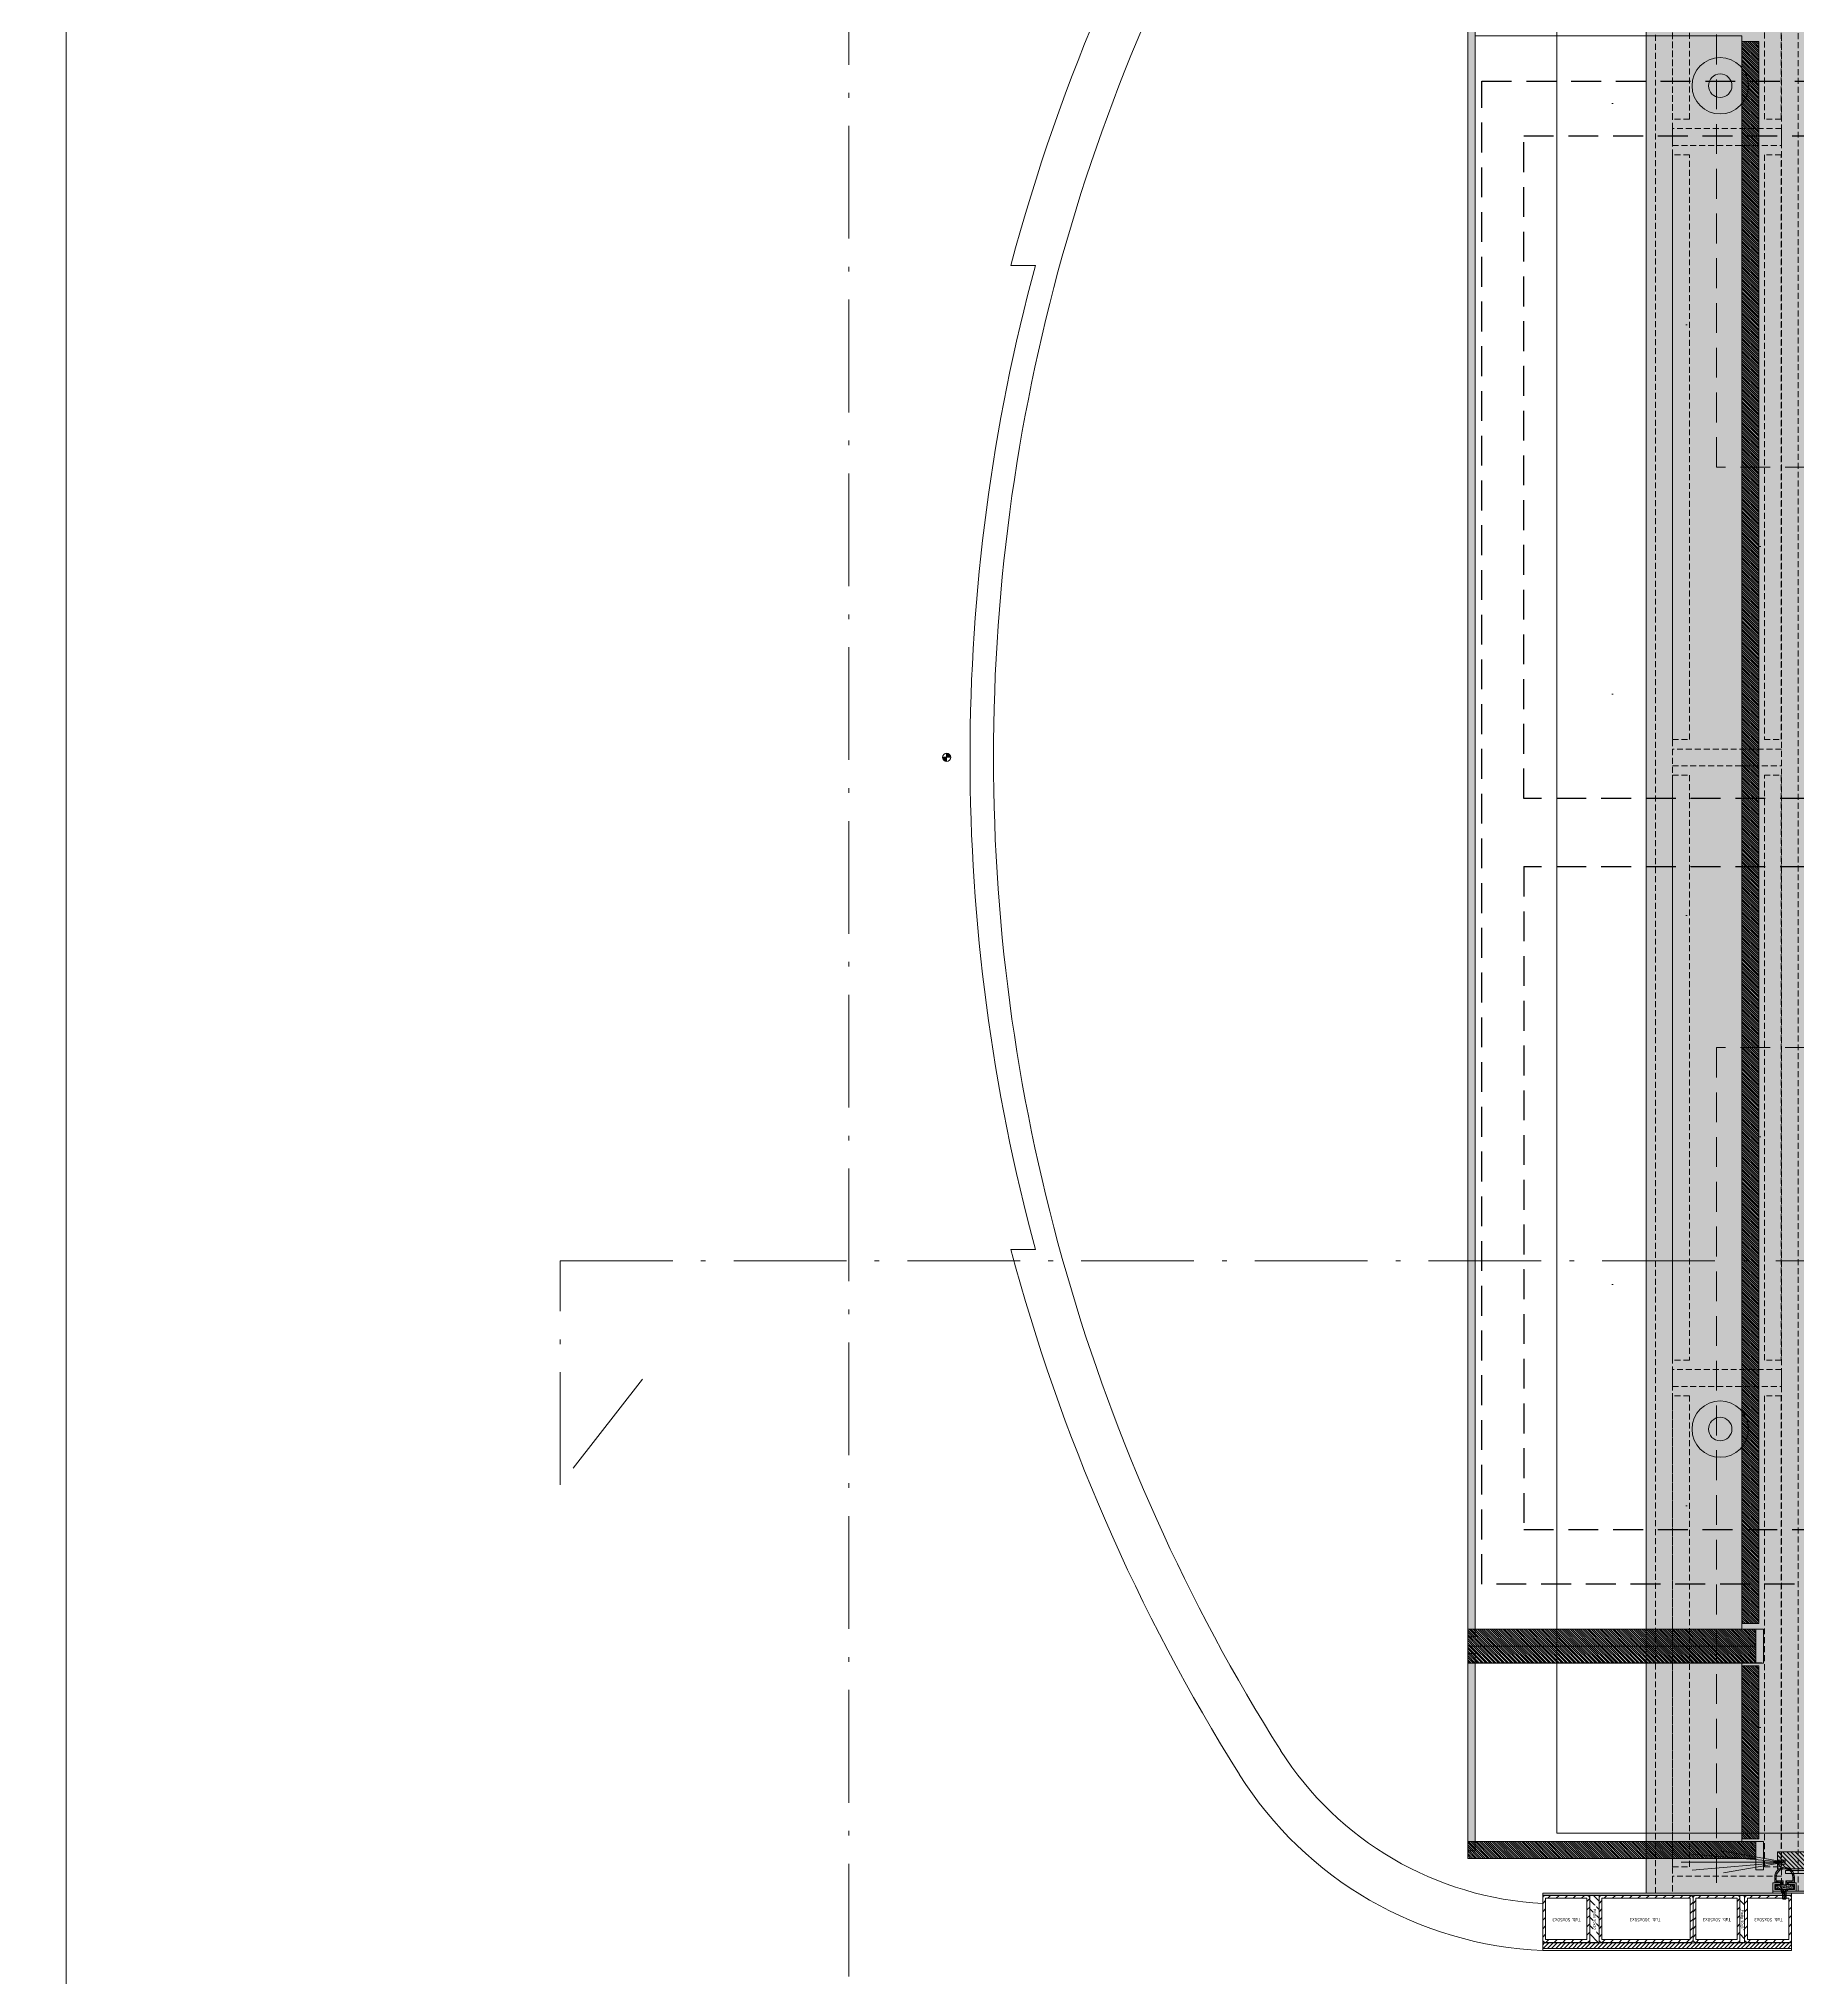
# Model space of a CAD drawing. Header units: millimetres. Extents: x -853320 to 19484, y -510814 to 9708.
# Drawn here: x 1329 to 3202, y 4226 to 6290 of the extents above; entities that cross this region are included whole.
import ezdxf
from ezdxf import colors
from ezdxf.entities.mleader import LeaderData, LeaderLine
from ezdxf.math import Vec2, Vec3

# ---------------------------------------------------------------- set-up
doc = ezdxf.new("R2010")
doc.units = ezdxf.units.MM
for name, pattern in [('DASHDOT', [18.5, 12, -3, 0.5, -3]), ('DASHED', [0.75, 0.5, -0.25]), ('NASCOSTA', [9.525, 6.35, -3.175])]:
    doc.linetypes.add(name, pattern=pattern)
doc.layers.add('.', color=8, linetype='Continuous')
doc.layers.add('IA_ARREDI', color=73, linetype='Continuous')
for name, color, linetype, lineweight in [('F_ARREDI', 7, 'Continuous', 5), ('F_ELETTRODOMESTICI', 40, 'Continuous', 5), ('F_MASSELLO verniciato BVN', 41, 'Continuous', 5), ('F_MASSELLO_abete', 30, 'Continuous', 5), ('F_MULTI laminato OPACO', 1, 'Continuous', 5), ('F_MULTI laminato_soffitto', 5, 'Continuous', 5), ('F_MULTI laminato_soffitto_veletta', 6, 'Continuous', 5), ('F_PARETI-PAVIMENTI e SOFFITTI_cassone', 3, 'Continuous', 5), ('F_Proiezioni', 253, 'NASCOSTA', 9), ('F_RIV.to PARETI e SOFFITTO_slider', 7, 'Continuous', 5), ('F_Sezioni', 5, 'Continuous', 9), ('F_SOFFITTI', 7, 'Continuous', 5), ('F_STRIP-LED', 2, 'Continuous', 5)]:
    doc.layers.add(name, color=color, linetype=linetype, lineweight=lineweight)
doc.layers.add('F_PARETI_slider', color=1, linetype='Continuous', lineweight=5, true_color=0xff0000)
doc.layers.add('F_Testi', color=7, linetype='Continuous', lineweight=5, true_color=0x136734)
doc.styles.add('DANZI-DIDASCALIE', font='Yu Gothic UI Light.ttf', dxfattribs={"height": 30})
doc.styles.add('Tahoma', font='tahoma.ttf')
pattern_1 = [(135, (530752.4965, -730531.3063), (-2.24506403, -2.24506403), [])]
pattern_2 = [(45, (-2, 0), (-2.24506403, 2.24506403), [])]

# ---------------------------------------------------------------- blocks, each defined once
blk = doc.blocks.new('CONTROSOFITTO_posteriore_lato corto_2415x250_pianta_vista da sopra')
at = {"layer": 'F_MULTI laminato_soffitto_veletta', "transparency": 33554585}
h = blk.add_hatch(color=8, dxfattribs=at)
h.dxf.hatch_style = 1
h.paths.add_polyline_path([(38560.9, -5047.4), (38560.9, -7465.4), (38310.9, -7465.4), (38310.9, -5047.4)])
at = {"layer": 'F_MASSELLO_abete', "color": 1, "linetype": 'NASCOSTA'}
for points in [[(38339, -5047.4), (38339, -7465.4), (38321, -7465.4), (38321, -5047.4)], [(38473, -5047.4), (38473, -7465.4), (38455, -7465.4), (38455, -5047.4)], [(38455, -5605), (38455, -5587), (38339, -5587), (38339, -5605)], [(38455, -6265.5), (38455, -6247.5), (38339, -6247.5), (38339, -6265.5)], [(38455, -6926), (38455, -6908), (38339, -6908), (38339, -6926)], [(38455, -7465.4), (38455, -7447.4), (38339, -7447.4), (38339, -7465.4)]]:
    blk.add_lwpolyline(points, close=True, dxfattribs=at)
at = {"layer": 'F_MASSELLO_abete', "color": 3, "linetype": 'NASCOSTA'}
for points in [[(38357, -5075.5), (38357, -5577), (38339, -5577), (38339, -5075.5)], [(38357, -6237.4), (38357, -5615), (38339, -5615), (38339, -6237.4)], [(38357, -6275.4), (38357, -6897.9), (38339, -6897.9), (38339, -6275.4)], [(38357, -7437.4), (38357, -6935.9), (38339, -6935.9), (38339, -7437.4)]]:
    blk.add_lwpolyline(points, close=True, dxfattribs=at)
at = {"layer": 'F_MASSELLO_abete', "linetype": 'NASCOSTA'}
for points in [[(38454.9, -5075.5), (38454.9, -5577), (38436.9, -5577), (38436.9, -5075.5)], [(38454.9, -6237.4), (38454.9, -5615), (38436.9, -5615), (38436.9, -6237.4)], [(38454.9, -6275.4), (38454.9, -6897.9), (38436.9, -6897.9), (38436.9, -6275.4)], [(38454.9, -7437.4), (38454.9, -6935.9), (38436.9, -6935.9), (38436.9, -7437.4)]]:
    blk.add_lwpolyline(points, close=True, dxfattribs=at)
at = {"layer": 'F_MULTI laminato_soffitto_veletta'}
blk.add_lwpolyline([(38560.9, -5047.4), (38560.9, -7465.4), (38310.9, -7465.4), (38310.9, -5047.4)], close=True, dxfattribs=at)
blk = doc.blocks.new('CONTROSOFITTO_rev.01_pianta_vista da sopra')
at = {"layer": 'F_MULTI laminato_soffitto', "color": 5, "linetype": 'NASCOSTA', "ltscale": 5}
for points in [[(17011.6, -34937.7), (20021.6, -34937.7), (20021.6, -35837.7), (17011.6, -35837.7)], [(17011.6, -37355.7), (20021.6, -37355.7), (20021.6, -36455.7), (17011.6, -36455.7)]]:
    blk.add_lwpolyline(points, close=True, dxfattribs=at)
at = {"layer": 'F_SOFFITTI'}
blk.add_blockref('CONTROSOFITTO_posteriore_lato corto_2415x250_pianta_vista da sopra', (-21374.3, -29890.3), dxfattribs=at)
blk = doc.blocks.new('_Dot')
at = {"color": 0, "linetype": 'ByBlock', "lineweight": -2}
blk.add_line((-0.5, 0), (-1, 0), dxfattribs=at)
at = {"color": 0, "linetype": 'ByBlock', "const_width": 0.5}
blk.add_lwpolyline([(-0.25, 0, 1), (0.25, 0, 1)], format="xyb", close=True, dxfattribs=at)
blk = doc.blocks.new('RIV.to_pareti e soffitto_slider_bagno_camera doppia_rev.01_pianta')
at = {"layer": 'F_MULTI laminato OPACO', "transparency": 33554503}
h = blk.add_hatch(dxfattribs=at)
h.set_pattern_fill('ANSI31', color=3, angle=180)
h.set_pattern_definition([(225, (737472.0637, 546032.44), (2.24506403, -2.24506403), [])])
h.paths.add_polyline_path([(17226.6, 21782.7), (17076.6, 21782.7), (17076.6, 21800.7), (17226.6, 21800.7)])
at = {"layer": 'F_MULTI laminato OPACO', "color": 3}
blk.add_lwpolyline([(17226.6, 21782.7), (17076.6, 21782.7), (17076.6, 21800.7), (17226.6, 21800.7)], close=True, dxfattribs=at)
at = {"layer": 'F_STRIP-LED'}
for q in [(16974, 21793.7), (16985.7, 21802.3), (16985.7, 21785), (17019.2, 21805.2), (17019.2, 21782.1)]:
    blk.add_line((17084.6, 21793.7), q, dxfattribs=at)
blk.add_lwpolyline([(17084.6, 21791.7), (17084.6, 21795.7), (17076.6, 21795.7), (17076.6, 21791.7)], close=True, dxfattribs=at)
blk = doc.blocks.new('Centro')
at = {"lineweight": 5}
h = blk.add_hatch(color=1, dxfattribs=at)
h.paths.add_polyline_path([(206093, -274197, 0.414214), (206125, -274229), (206125, -274197)])
h.paths.add_polyline_path([(206125, -274197), (206157, -274197, 0.414214), (206125, -274165)])
at = {"color": 1, "lineweight": 5}
for p, q in [((206093, -274197), (206157, -274197)), ((206125, -274229), (206125, -274165))]:
    blk.add_line(p, q, dxfattribs=at)
blk.add_circle((206125, -274197), 32, dxfattribs=at)
blk = doc.blocks.new('TSEI M4x10')
at = {"color": 2, "linetype": 'Continuous', "lineweight": 5}
for p, q in [((110464.6, 52311), (110466.6, 52309)), ((110464.6, 52311), (110472.6, 52311)), ((110472.6, 52311), (110470.6, 52309)), ((110466.6, 52309), (110470.6, 52309)), ((110466.6, 52301.6), (110466.6, 52309)), ((110470.6, 52301.6), (110466.6, 52301.6)), ((110467.2, 52301), (110466.6, 52301.6)), ((110469.9, 52301), (110467.2, 52301)), ((110469.9, 52301), (110470.6, 52301.6)), ((110470.6, 52301.6), (110470.6, 52309))]:
    blk.add_line(p, q, dxfattribs=at)
at = {"color": 2, "linetype": 'DASHED', "lineweight": 5}
for p, q in [((110467.8, 52309.5), (110466.6, 52311)), ((110467.8, 52309.5), (110467.8, 52311)), ((110469.4, 52309.5), (110469.4, 52311)), ((110469.4, 52309.5), (110470.6, 52311)), ((110467.8, 52309.5), (110469.4, 52309.5))]:
    blk.add_line(p, q, dxfattribs=at)
at = {"color": 2, "lineweight": 5}
for p, q in [((110470.2, 52308.8), (110467, 52308.1)), ((110470.2, 52307.3), (110467, 52306.5)), ((110470.2, 52305.8), (110467, 52305)), ((110470.2, 52304.2), (110467, 52303.4)), ((110470.2, 52302.7), (110467, 52301.9)), ((110469.6, 52307.9), (110467.6, 52307.5)), ((110469.6, 52306.4), (110467.6, 52305.9)), ((110469.6, 52304.8), (110467.6, 52304.4)), ((110469.6, 52303.3), (110467.6, 52302.8))]:
    blk.add_line(p, q, dxfattribs=at)
blk = doc.blocks.new('EFFE.CAR 111.163.200')
at = {"linetype": 'ByBlock', "lineweight": 5}
h = blk.add_hatch(dxfattribs=at)
h.set_pattern_fill('AR-CONC', color=251, scale=0.017726052, angle=-450, style=0)
h.paths.add_polyline_path([(-43103.2, -62984.9), (-43103.2, -62990.4), (-43096, -62990.4), (-43096, -62992.9), (-43100.2, -62992.9, 1), (-43100.2, -62997.9, -0.192751), (-43085.2, -62997.9, 1), (-43085.2, -62992.9), (-43089.4, -62992.9), (-43089.4, -62990.4), (-43082.2, -62990.4), (-43082.2, -62984.9, 1)])
h.paths.add_polyline_path([(-43083.9, -62984.9), (-43083.9, -62988.7), (-43091.2, -62988.7), (-43091.2, -62992.9), (-43094.2, -62992.9), (-43094.2, -62988.7), (-43101.5, -62988.7), (-43101.5, -62984.9, -1)], flags=16)
at = {"color": 251, "linetype": 'ByBlock', "lineweight": 5}
for p, q in [((-43103.2, -62984.9), (-43103.2, -62990.4)), ((-43103.2, -62990.4), (-43096, -62990.4)), ((-43101.5, -62984.9), (-43101.5, -62988.7)), ((-43101.5, -62988.7), (-43094.2, -62988.7)), ((-43100.2, -62992.9), (-43096, -62992.9)), ((-43096, -62990.4), (-43096, -62992.9)), ((-43094.2, -62988.7), (-43094.2, -62992.9)), ((-43094.2, -62992.9), (-43091.2, -62992.9)), ((-43091.2, -62992.9), (-43091.2, -62988.7)), ((-43091.2, -62988.7), (-43083.9, -62988.7)), ((-43089.4, -62992.9), (-43089.4, -62990.4)), ((-43089.4, -62990.4), (-43082.2, -62990.4)), ((-43089.4, -62992.9), (-43085.2, -62992.9)), ((-43083.9, -62984.9), (-43083.9, -62988.7)), ((-43082.2, -62984.9), (-43082.2, -62990.4))]:
    blk.add_line(p, q, dxfattribs=at)
for centre, radius, start, end in [((-43092.7, -62984.9), 10.5, 0, 180), ((-43092.7, -62984.9), 8.8, 0, 180), ((-43100.2, -62995.4), 2.5, 90, 270), ((-43092.7, -63016.6), 20.2, 68.18, 111.82), ((-43085.2, -62995.4), 2.5, 270, 90)]:
    blk.add_arc(centre, radius, start, end, dxfattribs=at)
blk = doc.blocks.new('F_PARETI CASSONE_pianta')
at = {"layer": '.', "lineweight": 13}
h = blk.add_hatch(dxfattribs=at)
h.set_pattern_fill('ANSI31', color=6, scale=2, angle=90)
h.set_pattern_definition([(135, (158722.711, -4725.263), (-4.49012806, -4.49012806), [])])
edge = h.paths.add_edge_path()
edge.add_line((608796.5, 449979.9), (608796.5, 450029.9))
edge.add_line((608796.5, 450029.9), (608801.5, 450029.9))
edge.add_line((608801.5, 450029.9), (608801.5, 449979.9))
edge.add_line((608801.5, 449979.9), (608791.5, 449979.9))
at = {"linetype": 'Continuous', "lineweight": 13}
h = blk.add_hatch(dxfattribs=at)
h.set_pattern_fill('ANSI31', color=34, style=0)
h.set_pattern_definition([(45, (0, 4), (-2.24506403, 2.24506403), [])])
h.paths.add_polyline_path([(608746.5, 450036.4), (608746.5, 450030.4), (609011.5, 450030.4), (609011.5, 450036.4)])
at = {"lineweight": 13}
h = blk.add_hatch(dxfattribs=at)
h.set_pattern_fill('ANSI31', color=1, scale=2)
h.set_pattern_definition([(45, (324014.6735, 319039.4595), (-4.49012806, 4.49012806), [])])
h.paths.add_polyline_path([(608749.5, 450026.9), (608749.5, 449982.9), (608793.5, 449982.9), (608793.5, 450026.9)], flags=16)
edge = h.paths.add_edge_path()
edge.add_arc((608749.5, 450026.9), 3, 90, 180)
edge.add_line((608746.5, 450026.9), (608746.5, 449982.9))
edge.add_arc((608749.5, 449982.9), 3, 180, 270)
edge.add_line((608749.5, 449979.9), (608793.5, 449979.9))
edge.add_arc((608793.5, 449982.9), 3, 270, 360)
edge.add_line((608796.5, 449982.9), (608796.5, 450026.9))
edge.add_arc((608793.5, 450026.9), 3, 0, 90)
edge.add_line((608793.5, 450029.9), (608749.5, 450029.9))
h = blk.add_hatch(dxfattribs=at)
h.set_pattern_fill('ANSI31', color=1, scale=2)
h.set_pattern_definition([(45, (324069.6735, 319039.4595), (-4.49012806, 4.49012806), [])])
h.paths.add_polyline_path([(608804.5, 450026.9), (608804.5, 449982.9), (608848.5, 449982.9), (608848.5, 450026.9)], flags=16)
edge = h.paths.add_edge_path()
edge.add_arc((608804.5, 450026.9), 3, 90, 180)
edge.add_line((608801.5, 450026.9), (608801.5, 449982.9))
edge.add_arc((608804.5, 449982.9), 3, 180, 270)
edge.add_line((608804.5, 449979.9), (608848.5, 449979.9))
edge.add_arc((608848.5, 449982.9), 3, 270, 360)
edge.add_line((608851.5, 449982.9), (608851.5, 450026.9))
edge.add_arc((608848.5, 450026.9), 3, 0, 90)
edge.add_line((608848.5, 450029.9), (608804.5, 450029.9))
h = blk.add_hatch(dxfattribs=at)
h.set_pattern_fill('ANSI31', color=4, scale=2)
h.set_pattern_definition([(45, (324169.6735, 319039.4595), (-4.49012806, 4.49012806), [])])
h.paths.add_polyline_path([(608854.5, 450026.9), (608854.5, 449982.9), (608948.5, 449982.9), (608948.5, 450026.9)], flags=16)
edge = h.paths.add_edge_path()
edge.add_arc((608854.5, 450026.9), 3, 90, 180)
edge.add_line((608851.5, 450026.9), (608851.5, 449982.9))
edge.add_arc((608854.5, 449982.9), 3, 180, 270)
edge.add_line((608854.5, 449979.9), (608948.5, 449979.9))
edge.add_arc((608948.5, 449982.9), 3, 270, 360)
edge.add_line((608951.5, 449982.9), (608951.5, 450026.9))
edge.add_arc((608948.5, 450026.9), 3, 0, 90)
edge.add_line((608948.5, 450029.9), (608854.5, 450029.9))
h = blk.add_hatch(dxfattribs=at)
h.set_pattern_fill('ANSI31', color=1, scale=2)
h.set_pattern_definition([(45, (324229.6735, 319039.4595), (-4.49012806, 4.49012806), [])])
h.paths.add_polyline_path([(608964.5, 450026.9), (608964.5, 449982.9), (609008.5, 449982.9), (609008.5, 450026.9)], flags=16)
edge = h.paths.add_edge_path()
edge.add_arc((608964.5, 450026.9), 3, 90, 180)
edge.add_line((608961.5, 450026.9), (608961.5, 449982.9))
edge.add_arc((608964.5, 449982.9), 3, 180, 270)
edge.add_line((608964.5, 449979.9), (609008.5, 449979.9))
edge.add_arc((609008.5, 449982.9), 3, 270, 360)
edge.add_line((609011.5, 449982.9), (609011.5, 450026.9))
edge.add_arc((609008.5, 450026.9), 3, 0, 90)
edge.add_line((609008.5, 450029.9), (608964.5, 450029.9))
at = {"linetype": 'ByBlock', "lineweight": 13}
for p, q in [((609577.9, 449292.2), (609551.8, 449292.2)), ((609577.9, 448244.6), (609551.8, 448244.6))]:
    blk.add_line(p, q, dxfattribs=at)
at = {"color": 32, "linetype": 'ByBlock', "lineweight": 13}
blk.add_lwpolyline([(608746.5, 450036.4), (608746.5, 450030.4), (609011.5, 450030.4), (609011.5, 450036.4)], close=True, dxfattribs=at)
at = {"color": 1, "lineweight": 13}
for points in [[(608749.5, 450029.9, 0.414214), (608746.5, 450026.9), (608746.5, 449982.9, 0.414214), (608749.5, 449979.9), (608793.5, 449979.9, 0.414214), (608796.5, 449982.9), (608796.5, 450026.9, 0.414214), (608793.5, 450029.9)], [(608804.5, 450029.9, 0.414214), (608801.5, 450026.9), (608801.5, 449982.9, 0.414214), (608804.5, 449979.9), (608848.5, 449979.9, 0.414214), (608851.5, 449982.9), (608851.5, 450026.9, 0.414214), (608848.5, 450029.9)], [(608964.5, 450029.9, 0.414214), (608961.5, 450026.9), (608961.5, 449982.9, 0.414214), (608964.5, 449979.9), (609008.5, 449979.9, 0.414214), (609011.5, 449982.9), (609011.5, 450026.9, 0.414214), (609008.5, 450029.9)]]:
    blk.add_lwpolyline(points, format="xyb", close=True, dxfattribs=at)
at = {"color": 6, "lineweight": 13}
blk.add_lwpolyline([(608796.5, 449979.9), (608796.5, 450029.9), (608801.5, 450029.9), (608801.5, 449979.9), (608791.5, 449979.9)], dxfattribs=at)
at = {"color": 4, "lineweight": 13}
blk.add_lwpolyline([(608854.5, 450029.9, 0.414214), (608851.5, 450026.9), (608851.5, 449982.9, 0.414214), (608854.5, 449979.9), (608948.5, 449979.9, 0.414214), (608951.5, 449982.9), (608951.5, 450026.9, 0.414214), (608948.5, 450029.9)], format="xyb", close=True, dxfattribs=at)
at = {"color": 1, "lineweight": 13}
for points in [[(608749.5, 450026.9), (608749.5, 449982.9), (608793.5, 449982.9), (608793.5, 450026.9)], [(608804.5, 450026.9), (608804.5, 449982.9), (608848.5, 449982.9), (608848.5, 450026.9)], [(608964.5, 450026.9), (608964.5, 449982.9), (609008.5, 449982.9), (609008.5, 450026.9)]]:
    blk.add_lwpolyline(points, close=True, dxfattribs=at)
at = {"color": 4, "lineweight": 13}
blk.add_lwpolyline([(608854.5, 450026.9), (608854.5, 449982.9), (608948.5, 449982.9), (608948.5, 450026.9)], close=True, dxfattribs=at)
at = {"color": 163, "lineweight": 13}
blk.add_lwpolyline([(608743.5, 449973.7), (608743.5, 449968.2), (608749.1, 449968.2, -1), (608749.1, 449966.4), (608741.5, 449966.4), (608741.5, 449975.4), (608766.5, 449975.4), (608766.5, 449966.4), (608758.8, 449966.4, -1), (608758.8, 449968.2), (608764.5, 449968.2), (608764.5, 449973.7)], format="xyb", close=True, dxfattribs=at)
at = {"linetype": 'ByBlock', "lineweight": 13}
for centre, radius, start, end in [((608994.8, 449637.4), 401.4, 32.1992, 87.6197), ((608993.8, 449637.2), 351.6, 32.3995, 87.1127), ((607611.5, 448768.4), 2035, 14.9153, 32.1481), ((607616.5, 448768.4), 1980, 0, 32.2719), ((607616.5, 448768.4), 2005, 344.8562, 15.1438), ((607616.5, 448768.4), 1980, 327.7281, 0), ((607611.5, 448768.4), 2035, 327.8519, 345.0847)]:
    blk.add_arc(centre, radius, start, end, dxfattribs=at)
at = {"layer": 'F_PARETI-PAVIMENTI e SOFFITTI_cassone'}
for points in [[(608746.5, 449977.4), (609011.5, 449977.4), (609011.5, 450038.4), (608746.5, 450038.4)], [(608746.5, 450036.4), (609011.5, 450036.4), (609011.5, 450038.4), (608746.5, 450038.4)], [(608746.5, 449977.4), (609011.5, 449977.4), (609011.5, 449979.4), (608746.5, 449979.4)]]:
    blk.add_lwpolyline(points, close=True, dxfattribs=at)
at = {"lineweight": 13, "rotation": 180}
for name, p in [('EFFE.CAR 111.163.200', (565661.3, 386975.5)), ('TSEI M4x10', (719222.8, 502284.7))]:
    blk.add_blockref(name, p, dxfattribs=at)
at = {"lineweight": 13, "xscale": 0.1399999999994179, "yscale": 0.1399999999994179, "zscale": 0.1399999999994179}
blk.add_blockref('Centro', (580788.9, 487155.9), dxfattribs=at)
at = {"color": 30, "lineweight": 13, "char_height": 3.549, "width": 31.855, "attachment_point": 5, "style": 'Tahoma', "bg_fill": 3, "box_fill_scale": 1.1, "bg_fill_color": 256, "bg_fill_true_color": 13158600, "bg_fill_transparency": 0}
for s, insert in [('Tub. 50x50x3', (608771.2, 450005.7)), ('Tub. 50x50x3', (608826.2, 450005.7)), ('Tub. 100x50x3', (608902.6, 450005.7)), ('Tub. 50x50x3', (608986.2, 450005.7))]:
    blk.add_mtext(s, dxfattribs=dict(at, insert=insert))
at = {"layer": '.', "lineweight": 13}
h = blk.add_hatch(dxfattribs=at)
h.set_pattern_fill('ANSI31', color=6, scale=2, angle=90)
h.set_pattern_definition([(135, (158882.711, -4725.263), (-4.49012806, -4.49012806), [])])
h.paths.add_polyline_path([(608951.5, 449979.9), (608951.5, 450029.9), (608961.5, 450029.9), (608961.5, 449979.9)])
at = {"color": 6, "lineweight": 13}
blk.add_lwpolyline([(608951.5, 449979.9), (608951.5, 450029.9), (608961.5, 450029.9), (608961.5, 449979.9), (608951.5, 449979.9)], dxfattribs=at)
at = {"color": 183, "linetype": 'ByBlock', "lineweight": 13}
blk.add_lwpolyline([(608766.5, 449975.4), (608726.5, 449975.4), (608726.5, 449995.4), (608728.5, 449995.4), (608728.5, 449977.4), (608766.5, 449977.4), (608766.5, 449975.4)], dxfattribs=at)
at = {"color": 30, "lineweight": 13, "insert": (608799, 450005.1), "char_height": 2.839, "width": 21.319, "attachment_point": 5, "rotation": 90, "style": 'Tahoma', "bg_fill": 3, "box_fill_scale": 1.1, "bg_fill_color": 256, "bg_fill_true_color": 13158600, "bg_fill_transparency": 0}
blk.add_mtext('Piatto 50x5', dxfattribs=at)
at = {"color": 30, "lineweight": 13, "insert": (608956.3, 450005.1), "char_height": 2.839, "width": 28.837, "attachment_point": 5, "rotation": 90, "style": 'Tahoma', "bg_fill": 3, "box_fill_scale": 1.1, "bg_fill_color": 256, "bg_fill_true_color": 13158600, "bg_fill_transparency": 0}
blk.add_mtext('Piatto 50x10', dxfattribs=at)
blk = doc.blocks.new('PARETE LETTO_camera master_pianta')
at = {"layer": 'F_MASSELLO verniciato BVN'}
h = blk.add_hatch(color=8, dxfattribs=at)
h.dxf.hatch_style = 1
h.paths.add_polyline_path([(734870.1, 527586.1), (734900.1, 527586.1), (734900.1, 527594.1), (734870.1, 527594.1)])
h = blk.add_hatch(color=8, dxfattribs=at)
h.dxf.hatch_style = 1
h.paths.add_polyline_path([(735090.1, 527586.1), (735126.1, 527586.1), (735126.1, 527594.1), (735090.1, 527594.1)])
at = {"layer": 'F_MULTI laminato OPACO'}
h = blk.add_hatch(dxfattribs=at)
h.set_pattern_fill('ANSI31', color=8)
h.set_pattern_definition([(45, (-42, 0), (-2.24506403, 2.24506403), [])])
h.paths.add_polyline_path([(734900.1, 527594.1), (734882.1, 527594.1), (734882.1, 527901.1), (734900.1, 527901.1)])
h = blk.add_hatch(color=8, dxfattribs=at)
h.dxf.hatch_style = 1
h.paths.add_polyline_path([(734890.1, 527893.1), (735100.1, 527893.1), (735100.1, 527901.1), (734890.1, 527901.1)])
h = blk.add_hatch(dxfattribs=at)
h.set_pattern_fill('ANSI31', color=8)
h.set_pattern_definition(pattern_2)
h.paths.add_polyline_path([(735108.1, 527594.1), (735090.1, 527594.1), (735090.1, 527901.1), (735108.1, 527901.1)])
h = blk.add_hatch(dxfattribs=at)
h.set_pattern_fill('ANSI31', color=8)
h.set_pattern_definition(pattern_2)
h.paths.add_polyline_path([(735126.1, 527594.1), (735108.1, 527594.1), (735108.1, 527901.1), (735126.1, 527901.1)])
h = blk.add_hatch(color=8, dxfattribs=at)
h.dxf.hatch_style = 1
h.paths.add_polyline_path([(735118.1, 527893.1), (736830.1, 527893.1), (736830.1, 527901.1), (735118.1, 527901.1)])
h = blk.add_hatch(dxfattribs=at)
h.set_pattern_fill('ANSI31', color=8)
h.set_pattern_definition(pattern_2)
h.paths.add_polyline_path([(734903.1, 527609.1), (735087.1, 527609.1), (735087.1, 527591.1), (734903.1, 527591.1)])
h = blk.add_hatch(dxfattribs=at)
h.set_pattern_fill('ANSI31', color=8)
h.paths.add_polyline_path([(735132.1, 527609.1), (736816.1, 527609.1), (736816.1, 527591.1), (735132.1, 527591.1)])
at = {"color": 1}
blk.add_lwpolyline([(735126.1, 527609.1), (736822.1, 527609.1), (736822.1, 527893.1), (735126.1, 527893.1)], close=True, dxfattribs=at)
at = {"layer": 'F_MASSELLO verniciato BVN'}
for points in [[(734870.1, 527586.1), (734900.1, 527586.1), (734900.1, 527594.1), (734870.1, 527594.1)], [(735090.1, 527586.1), (735126.1, 527586.1), (735126.1, 527594.1), (735090.1, 527594.1)]]:
    blk.add_lwpolyline(points, close=True, dxfattribs=at)
at = {"layer": 'F_MULTI laminato OPACO'}
for points in [[(734900.1, 527594.1), (734882.1, 527594.1), (734882.1, 527901.1), (734900.1, 527901.1)], [(734900.1, 527893.1), (735090.1, 527893.1), (735090.1, 527609.1), (734900.1, 527609.1)], [(735108.1, 527594.1), (735090.1, 527594.1), (735090.1, 527901.1), (735108.1, 527901.1)], [(735126.1, 527594.1), (735108.1, 527594.1), (735108.1, 527901.1), (735126.1, 527901.1)]]:
    blk.add_lwpolyline(points, close=True, dxfattribs=at)
at = {"layer": 'F_MULTI laminato OPACO', "color": 6}
for points in [[(734890.1, 527893.1), (735100.1, 527893.1), (735100.1, 527901.1), (734890.1, 527901.1)], [(735118.1, 527893.1), (736830.1, 527893.1), (736830.1, 527901.1), (735118.1, 527901.1)], [(734903.1, 527609.1), (735087.1, 527609.1), (735087.1, 527591.1), (734903.1, 527591.1)], [(735132.1, 527609.1), (736816.1, 527609.1), (736816.1, 527591.1), (735132.1, 527591.1)]]:
    blk.add_lwpolyline(points, close=True, dxfattribs=at)
at = {"layer": 'IA_ARREDI', "color": 1, "linetype": 'NASCOSTA', "ltscale": 5}
for points in [[(736774.1, 525886.1), (735174.1, 525886.1), (735174.1, 527886.1), (736774.1, 527886.1)], [(735937.8, 527841.4), (735232.4, 527841.4), (735232.4, 527441.4), (735937.8, 527441.4)], [(736010.4, 527841.4), (736715.8, 527841.4), (736715.8, 527441.4), (736010.4, 527441.4)]]:
    blk.add_lwpolyline(points, close=True, dxfattribs=at)
blk = doc.blocks.new('SLIDER piccola_lato ingresso_pianta_rev.01')
at = {"linetype": 'Continuous', "lineweight": 9, "ltscale": 0.15}
h = blk.add_hatch(dxfattribs=at)
h.set_pattern_fill('DOTS', color=5, scale=0.5, angle=135)
h.set_pattern_definition([(135, (974215.9703, 548051.92115), (-0.8418990114, -0.2806330038), [0, -0.79375])])
h.paths.add_polyline_path([(827457.5, 515175.5), (827457.5, 515172.5), (827559.5, 515172.5), (827559.5, 515175.5)])
at = {"color": 5, "linetype": 'Continuous', "lineweight": 9, "ltscale": 0.15}
blk.add_lwpolyline([(827457.5, 515175.5), (827457.5, 515172.5), (827559.5, 515172.5), (827559.5, 515175.5)], close=True, dxfattribs=at)
blk = doc.blocks.new('Pavim. idr. 1')
at = {"lineweight": 13}
h = blk.add_hatch(dxfattribs=at)
h.set_pattern_fill('DOTS', color=1, scale=140, angle=45)
h.set_pattern_definition([(45, (-29878.93, 459742.27), (-78.57724, 235.73172), [0, -222.25])])
h.paths.add_polyline_path([(423470.8, 430283.1), (410205.8, 430283.1), (410205.8, 427993.1), (423470.8, 427993.1)])
at = {"color": 1, "lineweight": 13}
blk.add_lwpolyline([(423470.8, 430283.1), (410205.8, 430283.1), (410205.8, 427993.1), (423470.8, 427993.1)], close=True, dxfattribs=at)
blk = doc.blocks.new('F_PAVIMENTO CASSONE_pianta')
at = {"color": 104, "lineweight": 13}
for centre, radius in [((608822.5, 449483.4), 30), ((608822.5, 449483.4), 12.5), ((608822.5, 448053.4), 30), ((608822.5, 448053.4), 12.5)]:
    blk.add_circle(centre, radius, dxfattribs=at)
at = {"color": 2, "lineweight": 5}
blk.add_blockref('Pavim. idr. 1', (185525.7, 19630.3), dxfattribs=at)
blk.add_blockref('Pavim. idr. 1', (185525.7, 19630.3), dxfattribs=at)
blk = doc.blocks.new('BAGNO-LAVANDERIA_pianta_sol.B')
at = {"layer": 'F_ELETTRODOMESTICI', "color": 5, "ltscale": 5}
ml = blk.add_multileader_mtext('Standard', dxfattribs=at)
ml.set_content('{\\fYu Gothic UI Light|b0|i0|c128|p34;BASAMENTO c/cassetto} ditta MIELE art.WTS 610', color=5, style='DANZI-DIDASCALIE')
ml.set_leader_properties(color=256, linetype='ByLayer', lineweight=-1)
ml.set_arrow_properties(name='DOT')
ml.build(insert=Vec2(0, 0))
ml.multileader.update_dxf_attribs({"arrow_head_size": 5, "scale": 5})
ctx = ml.context
ctx.base_point, ctx.scale, ctx.char_height, ctx.arrow_head_size, ctx.landing_gap_size, ctx.plane_origin, ctx.plane_x_axis, ctx.plane_y_axis = Vec3(865729, 518190.6), 5, 25, 5, 10, Vec3(865692, 518253.3), Vec3(0, -1), Vec3(1, 0)
notes = []
notes.append((ctx, [(0, (0, 0, 0), (0, 0), (1, 0), 1, [])]))
ctx.mtext.insert, ctx.mtext.text_direction, ctx.mtext.rotation, ctx.mtext.width, ctx.mtext.flow_direction = Vec3(865741.7, 518180.6), Vec3(0, -1), 4.712389, 471.574, 5
ml = blk.add_multileader_mtext('Standard', dxfattribs=at)
ml.set_content('{\\fYu Gothic UI Light|b0|i0|c128|p34;LAVASCIUGA} ditta MIELE art.WTD165 WPM 8/5kg', color=5, style='DANZI-DIDASCALIE')
ml.set_leader_properties(color=256, linetype='ByLayer', lineweight=-1)
ml.set_arrow_properties(name='DOT')
ml.build(insert=Vec2(0, 0))
ml.multileader.update_dxf_attribs({"arrow_head_size": 5, "scale": 5})
ctx = ml.context
ctx.base_point, ctx.scale, ctx.char_height, ctx.arrow_head_size, ctx.landing_gap_size, ctx.plane_origin, ctx.plane_x_axis, ctx.plane_y_axis = Vec3(865852.8, 518185.3), 5, 25, 5, 10, Vec3(865819.8, 518247.9), Vec3(0, -1), Vec3(1, 0)
notes.append((ctx, [(0, (0, 0, 0), (0, 0), (1, 0), 1, [])]))
ctx.mtext.insert, ctx.mtext.text_direction, ctx.mtext.rotation, ctx.mtext.width, ctx.mtext.flow_direction = Vec3(865869.5, 518175.3), Vec3(0, -1), 4.712389, 377.017, 5
for ctx, leaders in notes:
    for number, flags, end, landing, length, lines in leaders:
        leader = LeaderData()
        leader.index, (leader.has_last_leader_line, leader.has_dogleg_vector, leader.attachment_direction) = number, flags
        leader.last_leader_point, leader.dogleg_vector, leader.dogleg_length = Vec3(end), Vec3(landing), length
        for number, points, colour, breaks in lines:
            line = LeaderLine()
            line.index, line.vertices, line.color, line.breaks = number, Vec3.list(points), colors.encode_raw_color(colour), breaks
            leader.lines.append(line)
        ctx.leaders.append(leader)

msp = doc.modelspace()

# ---------------------------------------------------------------- hatches: boundary and pattern name
at = {"layer": 'F_Proiezioni'}
h = msp.add_hatch(color=256, dxfattribs=at)
h.dxf.hatch_style = 1
h.paths.add_polyline_path([(2859.361, 4588.815), (2859.361, 6300.815), (2851.361, 6300.815), (2851.361, 4588.815)])
h = msp.add_hatch(dxfattribs=at)
h.set_pattern_fill('ANSI31', color=256, angle=90)
h.set_pattern_definition([(135, (530752.4965, -730529.3063), (-2.24506403, -2.24506403), [])])
h.paths.add_polyline_path([(3143.361, 4602.815), (3143.361, 6286.815), (3161.361, 6286.815), (3161.361, 4602.815)])
h = msp.add_hatch(dxfattribs=at)
h.set_pattern_fill('ANSI31', color=256, angle=90)
h.set_pattern_definition(pattern_1)
h.paths.add_polyline_path([(3158.361, 4596.815), (3158.361, 4578.815), (2851.361, 4578.815), (2851.361, 4596.815)])
h = msp.add_hatch(color=256, dxfattribs=at)
h.dxf.hatch_style = 1
h.paths.add_polyline_path([(3166.361, 4560.815), (3166.361, 4596.815), (3158.361, 4596.815), (3158.361, 4560.815)])
h = msp.add_hatch(dxfattribs=at)
h.set_pattern_fill('ANSI31', color=256, angle=90)
h.set_pattern_definition(pattern_1)
h.paths.add_polyline_path([(3158.361, 4578.815), (3158.361, 4560.815), (2851.361, 4560.815), (2851.361, 4578.815)])
h = msp.add_hatch(dxfattribs=at)
h.set_pattern_fill('ANSI31', color=256, angle=90)
h.set_pattern_definition(pattern_1)
h.paths.add_polyline_path([(3143.361, 4373.815), (3143.361, 4557.815), (3161.361, 4557.815), (3161.361, 4373.815)])
h = msp.add_hatch(dxfattribs=at)
h.set_pattern_fill('ANSI31', color=256, angle=90)
h.set_pattern_definition([(135, (530752.4965, -730571.3063), (-2.24506403, -2.24506403), [])])
h.paths.add_polyline_path([(3158.361, 4370.815), (3158.361, 4352.815), (2851.361, 4352.815), (2851.361, 4370.815)])
h = msp.add_hatch(color=256, dxfattribs=at)
h.dxf.hatch_style = 1
h.paths.add_polyline_path([(3166.361, 4340.815), (3166.361, 4370.815), (3158.361, 4370.815), (3158.361, 4340.815)])

# ---------------------------------------------------------------- linework, layer by layer
for points in [[(2859.361, 4588.815), (2859.361, 6300.815), (2851.361, 6300.815), (2851.361, 4588.815)], [(3143.361, 4596.815), (3143.361, 6292.815), (2859.361, 6292.815), (2859.361, 4596.815)], [(3143.361, 4602.815), (3143.361, 6286.815), (3161.361, 6286.815), (3161.361, 4602.815)], [(3158.361, 4596.815), (3158.361, 4578.815), (2851.361, 4578.815), (2851.361, 4596.815)], [(3166.361, 4560.815), (3166.361, 4596.815), (3158.361, 4596.815), (3158.361, 4560.815)], [(3158.361, 4578.815), (3158.361, 4560.815), (2851.361, 4560.815), (2851.361, 4578.815)], [(2859.361, 4370.815), (2859.361, 4560.815), (3143.361, 4560.815), (3143.361, 4370.815)], [(3143.361, 4373.815), (3143.361, 4557.815), (3161.361, 4557.815), (3161.361, 4373.815)], [(3158.361, 4370.815), (3158.361, 4352.815), (2851.361, 4352.815), (2851.361, 4370.815)], [(3166.361, 4340.815), (3166.361, 4370.815), (3158.361, 4370.815), (3158.361, 4340.815)]]:
    msp.add_lwpolyline(points, close=True, dxfattribs=at)
at = {"layer": 'F_Proiezioni', "linetype": 'NASCOSTA', "ltscale": 5}
for points in [[(4866.361, 6244.815), (4866.361, 4644.815), (2866.361, 4644.815), (2866.361, 6244.815)], [(2911.072, 5481.112), (2911.072, 6186.528), (3311.072, 6186.528), (3311.072, 5481.112)], [(2911.072, 5408.518), (2911.072, 4703.102), (3311.072, 4703.102), (3311.072, 5408.518)]]:
    msp.add_lwpolyline(points, close=True, dxfattribs=at)
at = {"layer": 'F_Testi'}
msp.add_lwpolyline([(1358.513, 9708.34), (17663.857, 9708.34), (17663.857, 1031.418), (1358.513, 1031.418)], close=True, dxfattribs=at)
msp.add_lwpolyline([(1358.513, 9708.34), (17663.857, 9708.34), (17663.857, 1031.418), (1358.513, 1031.418)], close=True, dxfattribs=at)

# ---------------------------------------------------------------- block references
at = {"layer": 'F_ARREDI', "color": 2, "lineweight": 5}
msp.add_blockref('BAGNO-LAVANDERIA_pianta_sol.B', (-853319.899, -510814.178), dxfattribs=at)
at = {"layer": 'F_RIV.to PARETI e SOFFITTO_slider', "xscale": -1, "rotation": 180}
msp.add_blockref('RIV.to_pareti e soffitto_slider_bagno_camera doppia_rev.01_pianta', (-13895.268, 26142.475), dxfattribs=at)
at = {"layer": 'F_SOFFITTI'}
msp.add_blockref('CONTROSOFITTO_rev.01_pianta_vista da sopra', (-13895.269, 41671.543), dxfattribs=at)

# ---------------------------------------------------------------- next in the draw order: block references
at = {"layer": 'F_PARETI-PAVIMENTI e SOFFITTI_cassone', "color": 2, "lineweight": 5, "rotation": 180}
msp.add_blockref('F_PARETI CASSONE_pianta', (611942.834, 454293.23), dxfattribs=at)

# ---------------------------------------------------------------- next in the draw order: linework, layer by layer
at = {"layer": 'F_Sezioni', "color": 3, "linetype": 'DASHDOT', "lineweight": 15, "ltscale": 10}
for points in [[(2318.322, 8514.312), (2430.869, 8602.111), (2192.221, 8602.111), (2192.221, 1511.773)], [(1972.521, 4862.905), (1884.722, 4750.358), (1884.722, 4989.006), (16976.055, 4989.006)]]:
    msp.add_lwpolyline(points, dxfattribs=at)

# ---------------------------------------------------------------- next in the draw order: block references
at = {"layer": 'F_ARREDI', "color": 2, "lineweight": 5, "rotation": 89.99999999999999}
msp.add_blockref('PARETE LETTO_camera master_pianta', (530752.497, -730529.306), dxfattribs=at)
at = {"layer": 'F_PARETI-PAVIMENTI e SOFFITTI_cassone', "color": 2, "lineweight": 5, "rotation": 180}
msp.add_blockref('F_PAVIMENTO CASSONE_pianta', (611942.834, 454293.23), dxfattribs=at)

# ---------------------------------------------------------------- next in the draw order: block references
at = {"layer": 'F_PARETI_slider', "linetype": 'ByBlock', "lineweight": 13}
msp.add_blockref('SLIDER piccola_lato ingresso_pianta_rev.01', (-824267.661, -510835.683), dxfattribs=at)

doc.saveas('drawing.dxf')
